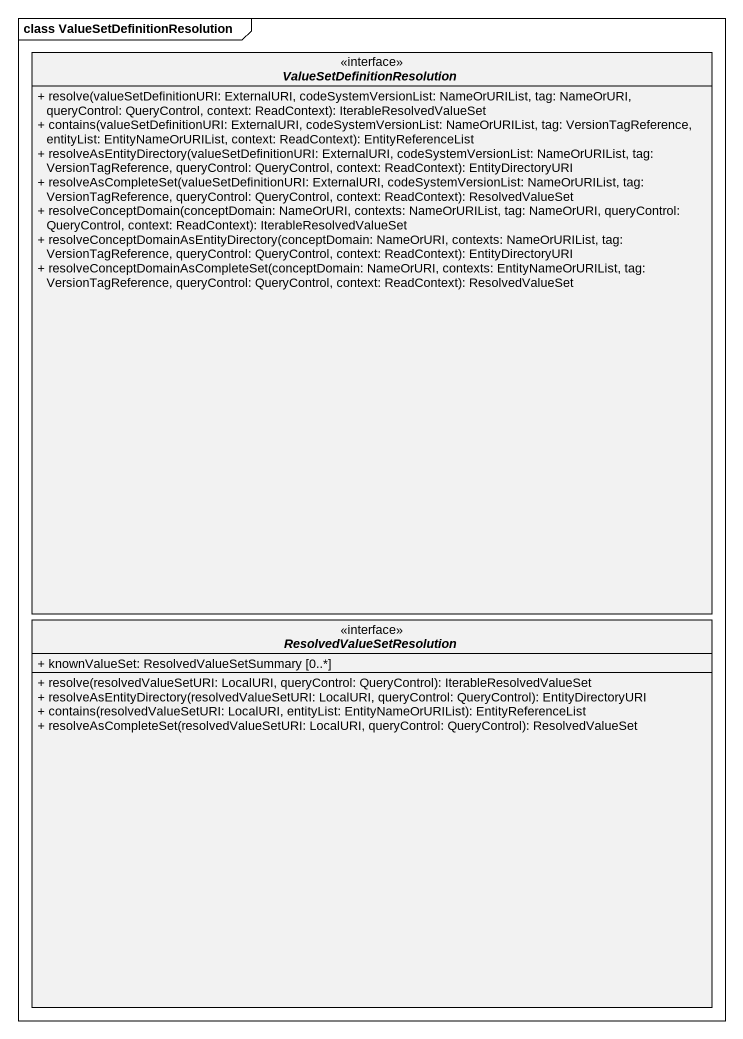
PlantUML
@startuml
mainframe class ValueSetDefinitionResolution
hide circle
hide empty members
skinparam classAttributeIconSize 0
interface ValueSetDefinitionResolution <<interface>> {
  + resolve(valueSetDefinitionURI: ExternalURI, codeSystemVersionList: NameOrURIList, tag: NameOrURI, queryControl: QueryControl, context: ReadContext): IterableResolvedValueSet
  + contains(valueSetDefinitionURI: ExternalURI, codeSystemVersionList: NameOrURIList, tag: VersionTagReference, entityList: EntityNameOrURIList, context: ReadContext): EntityReferenceList
  + resolveAsEntityDirectory(valueSetDefinitionURI: ExternalURI, codeSystemVersionList: NameOrURIList, tag: VersionTagReference, queryControl: QueryControl, context: ReadContext): EntityDirectoryURI
  + resolveAsCompleteSet(valueSetDefinitionURI: ExternalURI, codeSystemVersionList: NameOrURIList, tag: VersionTagReference, queryControl: QueryControl, context: ReadContext): ResolvedValueSet
  + resolveConceptDomain(conceptDomain: NameOrURI, contexts: NameOrURIList, tag: NameOrURI, queryControl: QueryControl, context: ReadContext): IterableResolvedValueSet
  + resolveConceptDomainAsEntityDirectory(conceptDomain: NameOrURI, contexts: NameOrURIList, tag: VersionTagReference, queryControl: QueryControl, context: ReadContext): EntityDirectoryURI
  + resolveConceptDomainAsCompleteSet(conceptDomain: NameOrURI, contexts: EntityNameOrURIList, tag: VersionTagReference, queryControl: QueryControl, context: ReadContext): ResolvedValueSet
}
interface ResolvedValueSetResolution <<interface>> {
  + knownValueSet: ResolvedValueSetSummary [0..*]
  + resolve(resolvedValueSetURI: LocalURI, queryControl: QueryControl): IterableResolvedValueSet
  + resolveAsEntityDirectory(resolvedValueSetURI: LocalURI, queryControl: QueryControl): EntityDirectoryURI
  + contains(resolvedValueSetURI: LocalURI, entityList: EntityNameOrURIList): EntityReferenceList
  + resolveAsCompleteSet(resolvedValueSetURI: LocalURI, queryControl: QueryControl): ResolvedValueSet
}
@enduml
